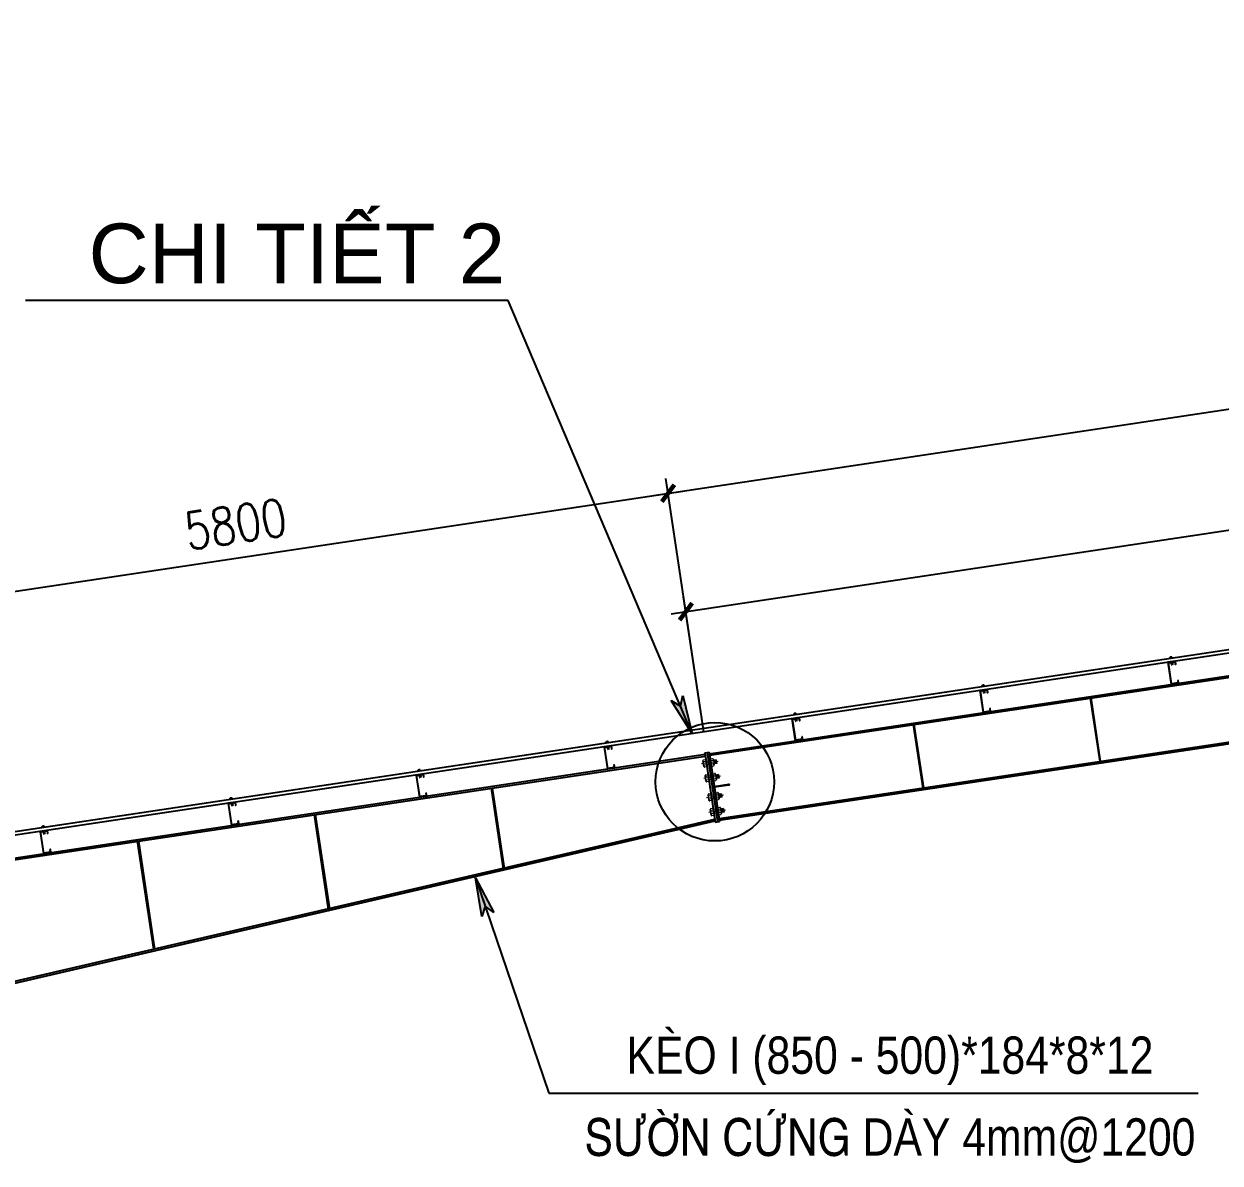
# Model space of a CAD drawing. Header units: inches. Extents: x 651127 to 1529722, y 768575 to 1021311.
# Drawn here: x 1008425 to 1016449, y 877877 to 885519 of the extents above; entities that cross this region are included whole.
import ezdxf
from ezdxf.enums import TextEntityAlignment as Align

# ---------------------------------------------------------------- set-up
doc = ezdxf.new("R2010")
doc.units = ezdxf.units.IN
doc.header["$LTSCALE"] = 1000
doc.header["$MEASUREMENT"] = 0
doc.linetypes.add('CENTER2', pattern=[1.125, 0.75, -0.125, 0.125, -0.125])
doc.layers.get('DEFPOINTS').update_dxf_attribs({"color": 8, "lineweight": 9})
for name, color, linetype in [('DWGshare.com_10', 7, 'Continuous'), ('DWGshare.com_12', 51, 'Continuous'), ('DWGshare.com_14', 7, 'Continuous'), ('DWGshare.com_2', 147, 'Continuous'), ('DWGshare.com_32', 253, 'Continuous'), ('DWGshare.com_34', 1, 'Continuous'), ('DWGshare.com_35', 9, 'Continuous'), ('DWGshare.com_39', 143, 'Continuous')]:
    doc.layers.add(name, color=color, linetype=linetype)
doc.layers.add('DWGshare.com_20', color=115, linetype='Continuous', lineweight=20)
doc.styles.add('DWGshare.com_1', font='VHELVCN.TTF')
doc.styles.add('DWGshare.com_4', font='romans.shx', dxfattribs={"width": 0.8})
doc.styles.add('DWGshare.com_6', font='VHELVEN.TTF')
doc.dimstyles.new('DWGshare.com_1', dxfattribs={"dimscale": 100, "dimtxt": 2.5, "dimasz": 1, "dimexe": 1, "dimexo": 1.5, "dimgap": 1, "dimtad": 1, "dimdec": 0, "dimzin": 0, "dimdsep": 46, "dimtxsty": 'DWGshare.com_4', "dimblk": 'DWGshare.com_1', "dimcen": 1.5, "dimdle": 1, "dimclrd": 256, "dimclre": 256, "dimclrt": 7, "dimadec": 0, "dimazin": 0, "dimtfac": 1, "dimtdec": 0, "dimtix": 1, "dimtmove": 2, "dimatfit": 3, "dimfxl": 1, "dimtolj": 1, "dimtzin": 0, "dimarcsym": 0})
doc.dimstyles.new('DWGshare.com_4', dxfattribs={"dimscale": 100, "dimtxt": 2.5, "dimasz": 2, "dimexe": 1, "dimexo": 1.5, "dimgap": 1, "dimtad": 1, "dimdec": 0, "dimlfac": 0.5, "dimzin": 0, "dimdsep": 46, "dimtxsty": 'DWGshare.com_4', "dimblk": 'DWGshare.com_6', "dimcen": 1.5, "dimdle": 1, "dimclrd": 256, "dimclre": 256, "dimclrt": 7, "dimadec": 0, "dimazin": 0, "dimtfac": 1, "dimtdec": 0, "dimtix": 1, "dimtmove": 2, "dimatfit": 3, "dimldrblk": 'DWGshare.com_6', "dimfxl": 1, "dimtolj": 1, "dimtzin": 0, "dimarcsym": 0})

# ---------------------------------------------------------------- blocks, each defined once
blk = doc.blocks.new('DWGshare.com_6')
at = {"linetype": 'CENTER2'}
blk.add_hatch(color=256, dxfattribs=at).paths.add_polyline_path([(-1.296, 0.216), (-1, 0), (-1.296, -0.216), (0, 0)])
blk.add_line((0, 0), (-1, 0), dxfattribs=at)
blk.add_lwpolyline([(-1.296, 0.216), (0, 0), (-1.296, -0.216), (-1, 0), (-1.296, 0.216)], dxfattribs=at)
blk = doc.blocks.new('DWGshare.com_1')
at = {"color": 0, "linetype": 'ByBlock', "const_width": 0.3}
blk.add_lwpolyline([(-0.5, -0.5), (0.5, 0.5)], dxfattribs=at)
blk = doc.blocks.new('*D238')
at = {"layer": 'DEFPOINTS', "color": 0, "transparency": 16777216}
for p in [(1033076.5, 885420.2), (1033338.9, 883670.7), (1013008.3, 880621.1)]:
    blk.add_point(p, dxfattribs=at)
at = {"layer": 'DWGshare.com_2', "lineweight": -2, "transparency": 16777216}
for p, q in [((1033316.6, 883819), (1033061.6, 885519.1)), ((1012647, 882355.8), (1033175.3, 885435.1)), ((1012986.1, 880769.4), (1012731.1, 882469.6))]:
    blk.add_line(p, q, dxfattribs=at)
at = {"layer": 'DWGshare.com_2', "lineweight": -2, "transparency": 16777216, "xscale": 100, "yscale": 100, "zscale": 100}
for p, rotation in [((1033076.5, 885420.2), 8.530765609948356), ((1012745.9, 882370.7), 188.5307656099484)]:
    blk.add_blockref('DWGshare.com_1', p, dxfattribs=dict(at, rotation=rotation))
at = {"layer": 'DWGshare.com_2', "color": 7, "transparency": 16777216, "insert": (1022877.8, 884118), "char_height": 250, "attachment_point": 5, "rotation": 8.53077, "style": 'DWGshare.com_4'}
blk.add_mtext('\\A1;20558', dxfattribs=at)
blk = doc.blocks.new('*D239')
at = {"layer": 'DEFPOINTS', "color": 0, "transparency": 16777216}
for p in [(1012745.9, 882370.7), (1013008.3, 880621.1), (1007272.5, 879760.7)]:
    blk.add_point(p, dxfattribs=at)
at = {"layer": 'DWGshare.com_2', "lineweight": -2, "transparency": 16777216}
for p, q in [((1012986.1, 880769.4), (1012731.1, 882469.6)), ((1006911.2, 881495.4), (1012844.8, 882385.5)), ((1007250.3, 879909.1), (1006995.2, 881609.2))]:
    blk.add_line(p, q, dxfattribs=at)
at = {"layer": 'DWGshare.com_2', "lineweight": -2, "transparency": 16777216, "xscale": 100, "yscale": 100, "zscale": 100}
for p, rotation in [((1012745.9, 882370.7), 8.530765609944718), ((1007010.1, 881510.3), 188.5307656099447)]:
    blk.add_blockref('DWGshare.com_1', p, dxfattribs=dict(at, rotation=rotation))
at = {"layer": 'DWGshare.com_2', "color": 7, "transparency": 16777216, "insert": (1009844.6, 882163), "char_height": 250, "attachment_point": 5, "rotation": 8.53077, "style": 'DWGshare.com_4'}
blk.add_mtext('\\A1;5800', dxfattribs=at)
blk = doc.blocks.new('*D263')
at = {"layer": 'DEFPOINTS', "color": 0, "transparency": 16777216}
for p in [(1021328.4, 882845.9), (1021427.2, 882187.3), (1012986.1, 880769.4)]:
    blk.add_point(p, dxfattribs=at)
at = {"layer": 'DWGshare.com_2', "lineweight": -2, "transparency": 16777216}
for p, q in [((1021404.9, 882335.6), (1021313.5, 882944.8)), ((1012766.2, 881561.5), (1021427.3, 882860.7)), ((1012963.8, 880917.8), (1012850.2, 881675.3))]:
    blk.add_line(p, q, dxfattribs=at)
at = {"layer": 'DWGshare.com_2', "lineweight": -2, "transparency": 16777216, "xscale": 100, "yscale": 100, "zscale": 100}
for p, rotation in [((1021328.4, 882845.9), 8.53076561066674), ((1012865, 881576.4), 188.5307656106667)]:
    blk.add_blockref('DWGshare.com_1', p, dxfattribs=dict(at, rotation=rotation))
at = {"layer": 'DWGshare.com_2', "color": 7, "transparency": 16777216, "insert": (1017063.3, 882433.6), "char_height": 250, "attachment_point": 5, "rotation": 8.53077, "style": 'DWGshare.com_4'}
blk.add_mtext('\\A1;8558', dxfattribs=at)

msp = doc.modelspace()

# ---------------------------------------------------------------- linework, layer by layer
at = {"layer": 'DWGshare.com_12'}
for p, q in [((1013022.2, 880623.2), (1021457.8, 881888.5)), ((1013023.7, 880613.3), (1021459.3, 881878.6)), ((1013087.5, 880188), (1021523.1, 881453.4)), ((1013088.9, 880178.1), (1021524.6, 881443.5)), ((1015577.1, 880996.3), (1015640.9, 880571)), ((1015581.1, 880996.9), (1015644.8, 880571.6)), ((1014390.4, 880818.3), (1014454.2, 880393)), ((1014394.3, 880818.9), (1014458.1, 880393.6)), ((1012993, 880628.9), (1013020.7, 880633.1)), ((1012993, 880628.9), (1013062.7, 880164.1)), ((1013006.9, 880631), (1013076.6, 880166.2)), ((1013020.7, 880633.1), (1013090.4, 880168.3)), ((1007272.5, 879760.7), (1012994.5, 880619)), ((1007286.5, 879750.7), (1012996.3, 880607.1)), ((1011641.3, 879850.7), (1011560.2, 880391.7)), ((1011649.1, 879852.5), (1011568.1, 880392.9)), ((1008122.5, 879041), (1013059.6, 880185)), ((1008122.5, 879028.7), (1013061.4, 880173.1)), ((1010468.4, 879580.8), (1010373.5, 880213.7)), ((1010476.2, 879582.6), (1010381.4, 880214.9)), ((1013062.7, 880164.1), (1013090.4, 880168.3)), ((1009295.4, 879310.9), (1009186.7, 880035.7)), ((1009303.3, 879312.7), (1009194.6, 880036.9))]:
    msp.add_line(p, q, dxfattribs=at)
at = {"layer": 'DWGshare.com_20'}
for p, q in [((1013082.4, 880571.5), (1012969.9, 880554.7)), ((1012985, 880538.2), (1012979.5, 880574.8)), ((1012984.1, 880581), (1012997.7, 880583.1)), ((1013045.1, 880578.1), (1012985.9, 880569.2)), ((1013048.6, 880554.3), (1012989.4, 880545.4)), ((1012998.9, 880589.4), (1012996.8, 880589.1)), ((1012996.8, 880589.1), (1013005.7, 880529.6)), ((1013007.9, 880529.9), (1012998.9, 880589.4)), ((1013026.6, 880593.6), (1013028.8, 880593.9)), ((1013035.5, 880534.1), (1013026.6, 880593.6)), ((1013028.8, 880593.9), (1013037.7, 880534.4)), ((1013029.7, 880587.9), (1013043.3, 880589.9)), ((1013049.5, 880585.3), (1013055, 880548.7)), ((1013069.4, 880581.7), (1013050.4, 880578.9)), ((1013073, 880558), (1013054, 880555.1)), ((1013054.9, 880579.5), (1013058.5, 880555.8)), ((1013060.9, 880580.4), (1013064.5, 880556.7)), ((1013065.5, 880581.1), (1013069, 880557.4)), ((1013069.4, 880581.7), (1013073, 880558)), ((1013097.3, 880472.6), (1012984.8, 880455.8)), ((1013004.8, 880535.6), (1012991.2, 880533.6)), ((1012999.8, 880439.3), (1012994.3, 880475.9)), ((1012998.9, 880482.1), (1013012.5, 880484.2)), ((1013059.9, 880479.2), (1013000.7, 880470.3)), ((1013007.9, 880529.9), (1013005.7, 880529.6)), ((1013013.8, 880490.5), (1013011.6, 880490.2)), ((1013011.6, 880490.2), (1013020.5, 880430.7)), ((1013022.7, 880431), (1013013.8, 880490.5)), ((1013035.5, 880534.1), (1013037.7, 880534.4)), ((1013036.8, 880540.4), (1013050.4, 880542.5)), ((1013041.5, 880494.7), (1013043.6, 880495)), ((1013050.4, 880435.2), (1013041.5, 880494.7)), ((1013043.6, 880495), (1013052.5, 880435.5)), ((1013044.5, 880489), (1013058.1, 880491)), ((1013064.3, 880486.4), (1013069.8, 880449.8)), ((1013084.3, 880482.8), (1013065.3, 880480)), ((1013069.8, 880480.6), (1013073.3, 880456.9)), ((1013075.7, 880481.5), (1013079.3, 880457.8)), ((1013080.3, 880482.2), (1013083.9, 880458.5)), ((1013084.3, 880482.8), (1013087.8, 880459.1)), ((1013063.4, 880455.4), (1013004.3, 880446.5)), ((1013019.6, 880436.7), (1013006, 880434.7)), ((1013022.7, 880431), (1013020.5, 880430.7)), ((1013050.4, 880435.2), (1013052.5, 880435.5)), ((1013051.6, 880441.5), (1013065.2, 880443.6)), ((1013087.8, 880459.1), (1013068.8, 880456.2)), ((1013116.5, 880344.1), (1013004.1, 880327.2)), ((1013019.1, 880310.7), (1013013.6, 880347.4)), ((1013018.2, 880353.6), (1013031.8, 880355.6)), ((1013079.2, 880350.6), (1013020, 880341.7)), ((1013082.7, 880326.9), (1013023.5, 880318)), ((1013038.9, 880308.2), (1013025.3, 880306.1)), ((1013033, 880362), (1013030.9, 880361.6)), ((1013030.9, 880361.6), (1013039.8, 880302.1)), ((1013042, 880302.5), (1013033, 880362)), ((1013060.7, 880366.1), (1013062.9, 880366.4)), ((1013069.7, 880306.6), (1013060.7, 880366.1)), ((1013062.9, 880366.4), (1013071.8, 880306.9)), ((1013063.8, 880360.4), (1013077.4, 880362.5)), ((1013069.7, 880306.6), (1013071.8, 880306.9)), ((1013070.9, 880313), (1013084.5, 880315)), ((1013083.6, 880357.9), (1013089.1, 880321.2)), ((1013103.6, 880354.3), (1013084.6, 880351.4)), ((1013107.1, 880330.5), (1013088.1, 880327.7)), ((1013089.1, 880352.1), (1013092.6, 880328.3)), ((1013095, 880353), (1013098.6, 880329.2)), ((1013099.6, 880353.7), (1013103.2, 880329.9)), ((1013103.6, 880354.3), (1013107.1, 880330.5)), ((1013131.4, 880245.2), (1013018.9, 880228.3)), ((1013034, 880211.8), (1013028.4, 880248.5)), ((1013033, 880254.7), (1013046.6, 880256.7)), ((1013094, 880251.7), (1013034.8, 880242.8)), ((1013097.6, 880228), (1013038.4, 880219.1)), ((1013042, 880302.5), (1013039.8, 880302.1)), ((1013047.9, 880263.1), (1013045.7, 880262.7)), ((1013045.7, 880262.7), (1013054.7, 880203.2)), ((1013056.8, 880203.6), (1013047.9, 880263.1)), ((1013075.6, 880267.2), (1013077.7, 880267.5)), ((1013084.5, 880207.7), (1013075.6, 880267.2)), ((1013077.7, 880267.5), (1013086.7, 880208.1)), ((1013078.6, 880261.5), (1013092.2, 880263.6)), ((1013098.4, 880259), (1013103.9, 880222.3)), ((1013118.4, 880255.4), (1013099.4, 880252.5)), ((1013121.9, 880231.6), (1013103, 880228.8)), ((1013103.9, 880253.2), (1013107.5, 880229.5)), ((1013109.8, 880254.1), (1013113.4, 880230.3)), ((1013114.4, 880254.8), (1013118, 880231)), ((1013118.4, 880255.4), (1013121.9, 880231.6)), ((1013053.7, 880209.3), (1013040.2, 880207.2)), ((1013056.8, 880203.6), (1013054.7, 880203.2)), ((1013084.5, 880207.7), (1013086.7, 880208.1)), ((1013085.8, 880214.1), (1013099.3, 880216.1))]:
    msp.add_line(p, q, dxfattribs=at)
for centre, start, end in [((1012984.9, 880575.6), 98.53077, 188.53077), ((1012985.1, 880574.6), 188.53077, 278.53077), ((1012986.7, 880563.8), 98.53077, 188.53077), ((1012988.6, 880550.8), 188.53077, 278.53077), ((1013044.1, 880584.5), 8.53077, 98.53077), ((1013044.2, 880583.4), 278.53077, 8.53077), ((1013045.9, 880572.7), 8.53077, 98.53077), ((1013047.8, 880559.7), 278.53077, 8.53077), ((1013049.4, 880548.9), 8.53077, 98.53077), ((1013049.6, 880547.8), 278.53077, 8.53077), ((1012990.2, 880540), 98.53077, 188.53077), ((1012990.4, 880539), 188.53077, 278.53077), ((1012999.7, 880476.8), 98.53077, 188.53077), ((1012999.9, 880475.7), 188.53077, 278.53077), ((1013001.5, 880464.9), 98.53077, 188.53077), ((1013058.9, 880485.6), 8.53077, 98.53077), ((1013059.1, 880484.6), 278.53077, 8.53077), ((1013060.7, 880473.8), 8.53077, 98.53077), ((1013003.4, 880451.9), 188.53077, 278.53077), ((1013005.1, 880441.2), 98.53077, 188.53077), ((1013005.2, 880440.1), 188.53077, 278.53077), ((1013062.6, 880460.8), 278.53077, 8.53077), ((1013064.3, 880450), 8.53077, 98.53077), ((1013064.4, 880449), 278.53077, 8.53077), ((1013019, 880348.2), 98.53077, 188.53077), ((1013019.2, 880347.1), 188.53077, 278.53077), ((1013020.8, 880336.3), 98.53077, 188.53077), ((1013022.7, 880323.4), 188.53077, 278.53077), ((1013024.4, 880312.6), 98.53077, 188.53077), ((1013024.5, 880311.5), 188.53077, 278.53077), ((1013078.2, 880357.1), 8.53077, 98.53077), ((1013078.4, 880356), 278.53077, 8.53077), ((1013080, 880345.2), 8.53077, 98.53077), ((1013081.9, 880332.3), 278.53077, 8.53077), ((1013083.5, 880321.5), 8.53077, 98.53077), ((1013083.7, 880320.4), 278.53077, 8.53077), ((1013033.8, 880249.3), 98.53077, 188.53077), ((1013034, 880248.2), 188.53077, 278.53077), ((1013035.6, 880237.4), 98.53077, 188.53077), ((1013093, 880258.2), 8.53077, 98.53077), ((1013093.2, 880257.1), 278.53077, 8.53077), ((1013094.8, 880246.3), 8.53077, 98.53077), ((1013096.8, 880233.4), 278.53077, 8.53077), ((1013098.4, 880222.6), 8.53077, 98.53077), ((1013037.6, 880224.5), 188.53077, 278.53077), ((1013039.2, 880213.7), 98.53077, 188.53077), ((1013039.3, 880212.6), 188.53077, 278.53077), ((1013098.5, 880221.5), 278.53077, 8.53077)]:
    msp.add_arc(centre, 5.45, start, end, dxfattribs=at)
at = {"layer": 'DWGshare.com_32', "ltscale": 0.9}
for points in [[(1016164.5, 881114.7), (1016167.1, 881097.9), (1016123.5, 881091.4), (1016102.2, 881233.8), (1016145.7, 881240.3), (1016148.2, 881223.5), (1016151.2, 881224), (1016148.2, 881243.7), (1016098.8, 881236.3), (1016121, 881088), (1016170.5, 881095.4), (1016167.5, 881115.2)], [(1014903.6, 880925.6), (1014906.2, 880908.8), (1014862.6, 880902.3), (1014841.3, 881044.7), (1014884.8, 881051.2), (1014887.3, 881034.4), (1014890.3, 881034.8), (1014887.3, 881054.6), (1014837.9, 881047.2), (1014860.1, 880898.9), (1014909.6, 880906.3), (1014906.6, 880926)], [(1013642.7, 880736.5), (1013645.3, 880719.7), (1013601.7, 880713.1), (1013580.4, 880855.5), (1013623.9, 880862.1), (1013626.4, 880845.3), (1013629.4, 880845.7), (1013626.4, 880865.5), (1013577, 880858.1), (1013599.2, 880709.7), (1013648.7, 880717.1), (1013645.7, 880736.9)], [(1012381.8, 880547.3), (1012384.4, 880530.5), (1012340.9, 880524), (1012319.5, 880666.4), (1012363, 880672.9), (1012365.5, 880656.1), (1012368.5, 880656.6), (1012365.5, 880676.3), (1012316.1, 880668.9), (1012338.3, 880520.6), (1012387.8, 880528), (1012384.8, 880547.8)], [(1011121, 880358.2), (1011123.5, 880341.4), (1011080, 880334.9), (1011058.6, 880477.3), (1011102.1, 880483.8), (1011104.6, 880467), (1011107.6, 880467.4), (1011104.6, 880487.2), (1011055.2, 880479.8), (1011077.4, 880331.4), (1011126.9, 880338.9), (1011123.9, 880358.6)], [(1013027.4, 880399.5), (1013027.4, 880399.5), (1013028.3, 880393.5), (1013028.3, 880393.5)], [(1013055.1, 880403.6), (1013154, 880418.5), (1013154.9, 880412.5), (1013056, 880397.7)], [(1009860.1, 880169.1), (1009862.6, 880152.3), (1009819.1, 880145.7), (1009797.7, 880288.1), (1009841.2, 880294.7), (1009843.7, 880277.8), (1009846.7, 880278.3), (1009843.7, 880298.1), (1009794.3, 880290.7), (1009816.5, 880142.3), (1009866, 880149.7), (1009863, 880169.5)], [(1008599.2, 879979.9), (1008601.7, 879963.1), (1008558.2, 879956.6), (1008536.8, 880099), (1008580.3, 880105.5), (1008582.8, 880088.7), (1008585.8, 880089.2), (1008582.8, 880108.9), (1008533.4, 880101.5), (1008555.7, 879953.2), (1008605.1, 879960.6), (1008602.1, 879980.4)]]:
    msp.add_lwpolyline(points, close=True, dxfattribs=at)
at = {"layer": 'DWGshare.com_34', "ltscale": 100}
msp.add_circle((1013059.3, 880434.9), 397.4, dxfattribs=at)
at = {"layer": 'DWGshare.com_35'}
for p, q in [((1016113.4, 881264.8), (1016112.7, 881269.5)), ((1016114.2, 881270.4), (1016123.4, 881271.8)), ((1016116, 881270), (1016116.7, 881265.3)), ((1016121.9, 881270.9), (1016122.6, 881266.2)), ((1016125.2, 881271.4), (1016125.9, 881266.7)), ((1016126.6, 881266.8), (1016112.7, 881264.7)), ((1016112.8, 881264), (1016112.7, 881264.7)), ((1016126.7, 881266.1), (1016112.8, 881264)), ((1016125.1, 881265.6), (1016114.4, 881264)), ((1016114.4, 881264.2), (1016114.4, 881264)), ((1016128.5, 881237.3), (1016119.8, 881234.3)), ((1016119.8, 881236.3), (1016120.3, 881236)), ((1016119.8, 881234.3), (1016120.4, 881235.2)), ((1016119.8, 881234.3), (1016120.6, 881233.7)), ((1016128.8, 881235), (1016120.1, 881232.1)), ((1016120.1, 881232.1), (1016120.7, 881232.9)), ((1016120.1, 881232.1), (1016120.9, 881231.5)), ((1016120.3, 881236), (1016120.4, 881235.2)), ((1016125.9, 881237.2), (1016120.4, 881235.2)), ((1016127.8, 881236.4), (1016120.6, 881233.7)), ((1016120.6, 881233.7), (1016120.7, 881232.9)), ((1016128, 881235.6), (1016120.7, 881232.9)), ((1016128.2, 881234.2), (1016120.9, 881231.5)), ((1016120.9, 881231.5), (1016122.3, 881222.5)), ((1016122.3, 881222.5), (1016126.6, 881219.3)), ((1016125.1, 881265.8), (1016125.1, 881265.6)), ((1016126.6, 881266.8), (1016126.7, 881266.1)), ((1016127.2, 881232.3), (1016126.6, 881219.3)), ((1016129.8, 881223.6), (1016126.6, 881219.3)), ((1016128.6, 881223.5), (1016126.6, 881219.3)), ((1016127.2, 881232.3), (1016128.3, 881233.1)), ((1016128.8, 881232.8), (1016127.2, 881232.3)), ((1016127.2, 881232.3), (1016128.6, 881223.5)), ((1016127.2, 881232.3), (1016128.5, 881232.3)), ((1016128.5, 881237.3), (1016127.8, 881236.4)), ((1016127.8, 881236.4), (1016128, 881235.6)), ((1016128.8, 881235), (1016128, 881235.6)), ((1016128.5, 881237.3), (1016128.1, 881237.5)), ((1016128.8, 881235), (1016128.2, 881234.2)), ((1016128.2, 881234.2), (1016128.3, 881233.1)), ((1016128.8, 881232.8), (1016128.3, 881233.1)), ((1016128.8, 881232.8), (1016128.5, 881232.3)), ((1016128.5, 881232.3), (1016129.8, 881223.6)), ((1016129.8, 881223.6), (1016128.6, 881223.5)), ((1014852.5, 881075.7), (1014851.8, 881080.4)), ((1014865.7, 881077.7), (1014851.8, 881075.6)), ((1014851.9, 881074.8), (1014851.8, 881075.6)), ((1014865.8, 881076.9), (1014851.9, 881074.8)), ((1014853.4, 881081.3), (1014862.5, 881082.7)), ((1014864.2, 881076.4), (1014853.5, 881074.8)), ((1014853.5, 881075.1), (1014853.5, 881074.8)), ((1014855.1, 881080.9), (1014855.8, 881076.2)), ((1014867.6, 881048.1), (1014858.9, 881045.2)), ((1014858.9, 881047.2), (1014859.4, 881046.8)), ((1014858.9, 881045.2), (1014859.5, 881046)), ((1014858.9, 881045.2), (1014859.7, 881044.6)), ((1014867.9, 881045.9), (1014859.2, 881043)), ((1014859.2, 881043), (1014859.8, 881043.8)), ((1014859.2, 881043), (1014860.1, 881042.4)), ((1014859.4, 881046.8), (1014859.5, 881046)), ((1014865, 881048.1), (1014859.5, 881046)), ((1014867, 881047.3), (1014859.7, 881044.6)), ((1014859.7, 881044.6), (1014859.8, 881043.8)), ((1014867.1, 881046.5), (1014859.8, 881043.8)), ((1014867.3, 881045.1), (1014860.1, 881042.4)), ((1014860.1, 881042.4), (1014861.4, 881033.4)), ((1014861, 881081.7), (1014861.7, 881077.1)), ((1014861.4, 881033.4), (1014865.7, 881030.2)), ((1014864.2, 881076.7), (1014864.2, 881076.4)), ((1014864.3, 881082.2), (1014865, 881077.6)), ((1014865.7, 881077.7), (1014865.8, 881076.9)), ((1014866.4, 881043.1), (1014865.7, 881030.2)), ((1014868.9, 881034.5), (1014865.7, 881030.2)), ((1014867.7, 881034.3), (1014865.7, 881030.2)), ((1014866.4, 881043.1), (1014867.4, 881044)), ((1014867.9, 881043.7), (1014866.4, 881043.1)), ((1014866.4, 881043.1), (1014867.6, 881043.2)), ((1014866.4, 881043.1), (1014867.7, 881034.3)), ((1014867.6, 881048.1), (1014867, 881047.3)), ((1014867, 881047.3), (1014867.1, 881046.5)), ((1014867.9, 881045.9), (1014867.1, 881046.5)), ((1014867.6, 881048.1), (1014867.2, 881048.4)), ((1014867.9, 881045.9), (1014867.3, 881045.1)), ((1014867.3, 881045.1), (1014867.4, 881044)), ((1014867.9, 881043.7), (1014867.4, 881044)), ((1014867.9, 881043.7), (1014867.6, 881043.2)), ((1014867.6, 881043.2), (1014868.9, 881034.5)), ((1014868.9, 881034.5), (1014867.7, 881034.3)), ((1013591.6, 880886.6), (1013590.9, 880891.2)), ((1013604.8, 880888.5), (1013590.9, 880886.4)), ((1013591, 880885.7), (1013590.9, 880886.4)), ((1013604.9, 880887.8), (1013591, 880885.7)), ((1013592.5, 880892.2), (1013601.6, 880893.5)), ((1013603.3, 880887.3), (1013592.6, 880885.7)), ((1013592.6, 880885.9), (1013592.6, 880885.7)), ((1013594.2, 880891.7), (1013594.9, 880887.1)), ((1013600.1, 880892.6), (1013600.8, 880887.9)), ((1013603.3, 880887.6), (1013603.3, 880887.3)), ((1013603.4, 880893.1), (1013604.1, 880888.4)), ((1013604.8, 880888.5), (1013604.9, 880887.8)), ((1013606.7, 880859), (1013598, 880856.1)), ((1013598, 880858), (1013598.5, 880857.7)), ((1013598, 880856.1), (1013598.6, 880856.9)), ((1013598, 880856.1), (1013598.8, 880855.5)), ((1013607, 880856.8), (1013598.3, 880853.8)), ((1013598.3, 880853.8), (1013598.9, 880854.7)), ((1013598.3, 880853.8), (1013599.2, 880853.2)), ((1013598.5, 880857.7), (1013598.6, 880856.9)), ((1013604.1, 880859), (1013598.6, 880856.9)), ((1013606.1, 880858.2), (1013598.8, 880855.5)), ((1013598.8, 880855.5), (1013598.9, 880854.7)), ((1013606.2, 880857.4), (1013598.9, 880854.7)), ((1013606.4, 880855.9), (1013599.2, 880853.2)), ((1013599.2, 880853.2), (1013600.5, 880844.2)), ((1013600.5, 880844.2), (1013604.8, 880841.1)), ((1013605.5, 880854), (1013604.8, 880841.1)), ((1013608, 880845.4), (1013604.8, 880841.1)), ((1013606.8, 880845.2), (1013604.8, 880841.1)), ((1013605.5, 880854), (1013606.6, 880854.9)), ((1013607, 880854.5), (1013605.5, 880854)), ((1013605.5, 880854), (1013606.8, 880845.2)), ((1013605.5, 880854), (1013606.7, 880854)), ((1013606.7, 880859), (1013606.1, 880858.2)), ((1013606.1, 880858.2), (1013606.2, 880857.4)), ((1013607, 880856.8), (1013606.2, 880857.4)), ((1013606.7, 880859), (1013606.3, 880859.3)), ((1013607, 880856.8), (1013606.4, 880855.9)), ((1013606.4, 880855.9), (1013606.6, 880854.9)), ((1013607, 880854.5), (1013606.6, 880854.9)), ((1013607, 880854.5), (1013606.7, 880854)), ((1013606.7, 880854), (1013608, 880845.4)), ((1013608, 880845.4), (1013606.8, 880845.2)), ((1012330.7, 880697.4), (1012330, 880702.1)), ((1012343.9, 880699.4), (1012330, 880697.3)), ((1012330.1, 880696.6), (1012330, 880697.3)), ((1012344, 880698.7), (1012330.1, 880696.6)), ((1012331.6, 880703), (1012340.7, 880704.4)), ((1012331.7, 880696.8), (1012331.8, 880696.6)), ((1012342.4, 880698.2), (1012331.8, 880696.6)), ((1012333.3, 880702.6), (1012334, 880697.9)), ((1012345.8, 880669.9), (1012337.1, 880666.9)), ((1012337.1, 880668.9), (1012337.6, 880668.6)), ((1012337.1, 880666.9), (1012337.7, 880667.8)), ((1012337.1, 880666.9), (1012337.9, 880666.3)), ((1012346.1, 880667.6), (1012337.4, 880664.7)), ((1012337.4, 880664.7), (1012338.1, 880665.5)), ((1012337.4, 880664.7), (1012338.3, 880664.1)), ((1012337.6, 880668.6), (1012337.7, 880667.8)), ((1012343.2, 880669.8), (1012337.7, 880667.8)), ((1012345.2, 880669), (1012337.9, 880666.3)), ((1012337.9, 880666.3), (1012338.1, 880665.5)), ((1012345.3, 880668.2), (1012338.1, 880665.5)), ((1012345.5, 880666.8), (1012338.3, 880664.1)), ((1012338.3, 880664.1), (1012339.6, 880655.1)), ((1012339.2, 880703.5), (1012339.9, 880698.8)), ((1012339.6, 880655.1), (1012343.9, 880651.9)), ((1012342.4, 880698.4), (1012342.4, 880698.2)), ((1012342.5, 880704), (1012343.2, 880699.3)), ((1012343.9, 880699.4), (1012344, 880698.7)), ((1012344.6, 880664.9), (1012343.9, 880651.9)), ((1012347.1, 880656.2), (1012343.9, 880651.9)), ((1012345.9, 880656.1), (1012343.9, 880651.9)), ((1012344.6, 880664.9), (1012345.7, 880665.7)), ((1012346.1, 880665.4), (1012344.6, 880664.9)), ((1012344.6, 880664.9), (1012345.9, 880656.1)), ((1012344.6, 880664.9), (1012345.8, 880664.9)), ((1012345.8, 880669.9), (1012345.2, 880669)), ((1012345.2, 880669), (1012345.3, 880668.2)), ((1012346.1, 880667.6), (1012345.3, 880668.2)), ((1012345.8, 880669.9), (1012345.4, 880670.1)), ((1012346.1, 880667.6), (1012345.5, 880666.8)), ((1012345.5, 880666.8), (1012345.7, 880665.7)), ((1012346.1, 880665.4), (1012345.7, 880665.7)), ((1012346.1, 880665.4), (1012345.8, 880664.9)), ((1012345.8, 880664.9), (1012347.1, 880656.2)), ((1012347.1, 880656.2), (1012345.9, 880656.1)), ((1011069.8, 880508.3), (1011069.1, 880513)), ((1011083, 880510.3), (1011069.1, 880508.2)), ((1011069.2, 880507.4), (1011069.1, 880508.2)), ((1011083.1, 880509.5), (1011069.2, 880507.4)), ((1011070.7, 880513.9), (1011079.8, 880515.3)), ((1011070.8, 880507.7), (1011070.9, 880507.4)), ((1011081.5, 880509), (1011070.9, 880507.4)), ((1011072.4, 880513.5), (1011073.1, 880508.8)), ((1011084.9, 880480.7), (1011076.2, 880477.8)), ((1011076.2, 880479.8), (1011076.7, 880479.4)), ((1011076.2, 880477.8), (1011076.8, 880478.6)), ((1011076.2, 880477.8), (1011077, 880477.2)), ((1011085.2, 880478.5), (1011076.6, 880475.6)), ((1011076.6, 880475.6), (1011077.2, 880476.4)), ((1011076.6, 880475.6), (1011077.4, 880475)), ((1011076.7, 880479.4), (1011076.8, 880478.6)), ((1011082.3, 880480.7), (1011076.8, 880478.6)), ((1011084.3, 880479.9), (1011077, 880477.2)), ((1011077, 880477.2), (1011077.2, 880476.4)), ((1011084.4, 880479.1), (1011077.2, 880476.4)), ((1011084.6, 880477.7), (1011077.4, 880475)), ((1011077.4, 880475), (1011078.7, 880466)), ((1011078.3, 880514.3), (1011079, 880509.7)), ((1011081.5, 880509.3), (1011081.5, 880509)), ((1011081.6, 880514.8), (1011082.3, 880510.2)), ((1011083, 880510.3), (1011083.1, 880509.5)), ((1011083.7, 880475.7), (1011083, 880462.8)), ((1011086.2, 880467.1), (1011083, 880462.8)), ((1011085, 880466.9), (1011083, 880462.8)), ((1011083.7, 880475.7), (1011084.8, 880476.6)), ((1011085.3, 880476.3), (1011083.7, 880475.7)), ((1011083.7, 880475.7), (1011084.9, 880475.8)), ((1011083.7, 880475.7), (1011085, 880466.9)), ((1011084.9, 880480.7), (1011084.3, 880479.9)), ((1011084.3, 880479.9), (1011084.4, 880479.1)), ((1011085.2, 880478.5), (1011084.4, 880479.1)), ((1011084.9, 880480.7), (1011084.5, 880481)), ((1011085.2, 880478.5), (1011084.6, 880477.7)), ((1011084.6, 880477.7), (1011084.8, 880476.6)), ((1011085.3, 880476.3), (1011084.8, 880476.6)), ((1011085.3, 880476.3), (1011084.9, 880475.8)), ((1011084.9, 880475.8), (1011086.2, 880467.1)), ((1011086.2, 880467.1), (1011085, 880466.9)), ((1011078.7, 880466), (1011083, 880462.8)), ((1009808.9, 880319.2), (1009808.2, 880323.8)), ((1009822.1, 880321.1), (1009808.2, 880319)), ((1009808.3, 880318.3), (1009808.2, 880319)), ((1009822.2, 880320.4), (1009808.3, 880318.3)), ((1009809.8, 880324.8), (1009818.9, 880326.1)), ((1009809.9, 880318.5), (1009810, 880318.3)), ((1009820.7, 880319.9), (1009810, 880318.3)), ((1009811.5, 880324.3), (1009812.2, 880319.7)), ((1009817.4, 880325.2), (1009818.1, 880320.5)), ((1009820.6, 880320.1), (1009820.7, 880319.9)), ((1009820.7, 880325.7), (1009821.4, 880321)), ((1009822.1, 880321.1), (1009822.2, 880320.4)), ((1009824, 880291.6), (1009815.3, 880288.7)), ((1009815.3, 880290.6), (1009815.8, 880290.3)), ((1009815.3, 880288.7), (1009815.9, 880289.5)), ((1009815.3, 880288.7), (1009816.1, 880288.1)), ((1009824.3, 880289.4), (1009815.7, 880286.4)), ((1009815.7, 880286.4), (1009816.3, 880287.3)), ((1009815.7, 880286.4), (1009816.5, 880285.8)), ((1009815.8, 880290.3), (1009815.9, 880289.5)), ((1009821.4, 880291.5), (1009815.9, 880289.5)), ((1009823.4, 880290.8), (1009816.1, 880288.1)), ((1009816.1, 880288.1), (1009816.3, 880287.3)), ((1009823.5, 880290), (1009816.3, 880287.3)), ((1009823.7, 880288.5), (1009816.5, 880285.8)), ((1009816.5, 880285.8), (1009817.8, 880276.8)), ((1009817.8, 880276.8), (1009822.1, 880273.7)), ((1009822.8, 880286.6), (1009822.1, 880273.7)), ((1009825.3, 880278), (1009822.1, 880273.7)), ((1009824.1, 880277.8), (1009822.1, 880273.7)), ((1009822.8, 880286.6), (1009823.9, 880287.5)), ((1009824.4, 880287.1), (1009822.8, 880286.6)), ((1009822.8, 880286.6), (1009824.1, 880277.8)), ((1009822.8, 880286.6), (1009824, 880286.6)), ((1009824, 880291.6), (1009823.4, 880290.8)), ((1009823.4, 880290.8), (1009823.5, 880290)), ((1009824.3, 880289.4), (1009823.5, 880290)), ((1009824, 880291.6), (1009823.6, 880291.9)), ((1009824.3, 880289.4), (1009823.7, 880288.5)), ((1009823.7, 880288.5), (1009823.9, 880287.5)), ((1009824.4, 880287.1), (1009823.9, 880287.5)), ((1009824.4, 880287.1), (1009824, 880286.6)), ((1009824, 880286.6), (1009825.3, 880278)), ((1009825.3, 880278), (1009824.1, 880277.8)), ((1008548, 880130), (1008547.3, 880134.7)), ((1008561.2, 880132), (1008547.3, 880129.9)), ((1008547.4, 880129.2), (1008547.3, 880129.9)), ((1008561.3, 880131.3), (1008547.4, 880129.2)), ((1008548.9, 880135.6), (1008558, 880137)), ((1008549, 880129.4), (1008549.1, 880129.2)), ((1008559.8, 880130.8), (1008549.1, 880129.2)), ((1008550.6, 880135.2), (1008551.3, 880130.5)), ((1008563.1, 880102.5), (1008554.4, 880099.5)), ((1008554.4, 880101.5), (1008554.9, 880101.1)), ((1008554.4, 880099.5), (1008555, 880100.4)), ((1008554.4, 880099.5), (1008555.2, 880098.9)), ((1008563.4, 880100.2), (1008554.8, 880097.3)), ((1008554.8, 880097.3), (1008555.4, 880098.1)), ((1008554.8, 880097.3), (1008555.6, 880096.7)), ((1008554.9, 880101.1), (1008555, 880100.4)), ((1008560.6, 880102.4), (1008555, 880100.4)), ((1008562.5, 880101.6), (1008555.2, 880098.9)), ((1008555.2, 880098.9), (1008555.4, 880098.1)), ((1008562.6, 880100.8), (1008555.4, 880098.1)), ((1008562.8, 880099.4), (1008555.6, 880096.7)), ((1008555.6, 880096.7), (1008556.9, 880087.7)), ((1008556.5, 880136.1), (1008557.2, 880131.4)), ((1008556.9, 880087.7), (1008561.2, 880084.5)), ((1008559.7, 880131), (1008559.8, 880130.8)), ((1008559.8, 880136.6), (1008560.5, 880131.9)), ((1008561.2, 880132), (1008561.3, 880131.3)), ((1008561.9, 880097.5), (1008561.2, 880084.5)), ((1008564.4, 880088.8), (1008561.2, 880084.5)), ((1008563.2, 880088.7), (1008561.2, 880084.5)), ((1008561.9, 880097.5), (1008563, 880098.3)), ((1008563.5, 880098), (1008561.9, 880097.5)), ((1008561.9, 880097.5), (1008563.2, 880088.7)), ((1008561.9, 880097.5), (1008563.1, 880097.5)), ((1008563.1, 880102.5), (1008562.5, 880101.6)), ((1008562.5, 880101.6), (1008562.6, 880100.8)), ((1008563.4, 880100.2), (1008562.6, 880100.8)), ((1008563.1, 880102.5), (1008562.7, 880102.7)), ((1008563.4, 880100.2), (1008562.8, 880099.4)), ((1008562.8, 880099.4), (1008563, 880098.3)), ((1008563.5, 880098), (1008563, 880098.3)), ((1008563.5, 880098), (1008563.1, 880097.5)), ((1008563.1, 880097.5), (1008564.4, 880088.8)), ((1008564.4, 880088.8), (1008563.2, 880088.7))]:
    msp.add_line(p, q, dxfattribs=at)
for centre, radius, start, end in [((1016114.6, 881268.1), 2.34, 53.04127, 144.02026), ((1016115.9, 881270.7), 2.703e-13, 312.87686, 306.74398), ((1016119.8, 881264.6), 6.58, 71.85233, 125.20921), ((1016123.7, 881269.5), 2.34, 53.04127, 144.02026), ((1014853.7, 881079), 2.34, 53.04127, 144.02026), ((1014855, 881081.6), 2.703e-13, 312.87686, 306.74398), ((1014858.9, 881075.5), 6.58, 71.85233, 125.20921), ((1014862.9, 881080.4), 2.34, 53.04127, 144.02026), ((1013592.8, 880889.9), 2.34, 53.04127, 144.02026), ((1013594.1, 880892.4), 2.703e-13, 312.87686, 306.74398), ((1013598, 880886.3), 6.58, 71.85233, 125.20921), ((1013602, 880891.2), 2.34, 53.04127, 144.02026), ((1012331.9, 880700.7), 2.34, 53.04127, 144.02026), ((1012333.2, 880703.3), 2.703e-13, 312.87686, 306.74398), ((1012337.1, 880697.2), 6.58, 71.85233, 125.20921), ((1012341.1, 880702.1), 2.34, 53.04127, 144.02026), ((1011071, 880511.6), 2.34, 53.04127, 144.02026), ((1011072.3, 880514.2), 2.703e-13, 312.87686, 306.74398), ((1011076.2, 880508.1), 6.58, 71.85233, 125.20921), ((1011080.2, 880513), 2.34, 53.04127, 144.02026), ((1009810.1, 880322.5), 2.34, 53.04127, 144.02026), ((1009811.4, 880325), 2.703e-13, 312.87686, 306.74398), ((1009815.3, 880318.9), 6.58, 71.85233, 125.20921), ((1009819.3, 880323.8), 2.34, 53.04127, 144.02026), ((1008549.2, 880133.3), 2.34, 53.04127, 144.02026), ((1008550.5, 880135.9), 2.703e-13, 312.87686, 306.74398), ((1008554.4, 880129.8), 6.58, 71.85233, 125.20921), ((1008558.4, 880134.7), 2.34, 53.04127, 144.02026)]:
    msp.add_arc(centre, radius, start, end, dxfattribs=at)
for points in [[(1016127.2, 881232.3), (1016126.8, 881232.5), (1016125.2, 881233.5), (1016122.1, 881231.7), (1016121.5, 881228.8), (1016121.6, 881227.3), (1016121.7, 881226.7)], [(1014866.4, 881043.1), (1014865.9, 881043.4), (1014864.3, 881044.4), (1014861.2, 881042.5), (1014860.6, 881039.7), (1014860.7, 881038.1), (1014860.8, 881037.5)], [(1013605.5, 880854), (1013605, 880854.3), (1013603.4, 880855.2), (1013600.3, 880853.4), (1013599.8, 880850.5), (1013599.8, 880849), (1013599.9, 880848.4)], [(1012344.6, 880664.9), (1012344.1, 880665.1), (1012342.5, 880666.1), (1012339.4, 880664.3), (1012338.9, 880661.4), (1012339, 880659.9), (1012339, 880659.3)], [(1011083.7, 880475.7), (1011083.2, 880476), (1011081.6, 880477), (1011078.5, 880475.1), (1011078, 880472.3), (1011078.1, 880470.7), (1011078.1, 880470.1)], [(1009822.8, 880286.6), (1009822.3, 880286.9), (1009820.7, 880287.8), (1009817.6, 880286), (1009817.1, 880283.1), (1009817.2, 880281.6), (1009817.2, 880281)], [(1008561.9, 880097.5), (1008561.4, 880097.7), (1008559.8, 880098.7), (1008556.7, 880096.8), (1008556.2, 880094), (1008556.3, 880092.5), (1008556.3, 880091.9)]]:
    msp.add_open_spline(points, degree=3, knots=[0, 0, 0, 0, 1.523162, 5.467541, 8.216002, 10.013892, 10.013892, 10.013892, 10.013892], dxfattribs=at)
at = {"layer": 'DWGshare.com_39'}
msp.add_lwpolyline([(1007140.2, 879917.8), (1038080.8, 884558.9), (1038084.5, 884534.2), (1007143.9, 879893.1)], close=True, dxfattribs=at)

# ---------------------------------------------------------------- texts
at = {"layer": 'DWGshare.com_10', "style": 'DWGshare.com_1'}
for s, p in [('KEØO I (850 - 500)*184*8*12', (1014234.3, 878595.6)), ('SÖÔØN CÖÙNG DAØY 4mm@1200', (1014234.3, 878059.3))]:
    msp.add_text(s, height=250, dxfattribs=at).set_placement(p, align=Align.MIDDLE)
at = {"layer": 'DWGshare.com_14', "style": 'DWGshare.com_6'}
msp.add_text('CHI TIEÁT 2', height=400, dxfattribs=at).set_placement((1010255.3, 884037.1), align=Align.MIDDLE)

# ---------------------------------------------------------------- dimensions: what is measured, and where the dimension line sits
at = {"layer": 'DWGshare.com_2'}
for p1, p2, picture, middle in [((1013008.3, 880621.1), (1033338.9, 883670.7), '*D238', (1022877.8, 884118)), ((1007272.5, 879760.7), (1013008.3, 880621.1), '*D239', (1009844.6, 882163))]:
    dim = msp.add_aligned_dim(p1=p1, p2=p2, distance=1769.1, dimstyle='DWGshare.com_1', dxfattribs=at)
    dim.commit()
    dim.dimension.update_dxf_attribs({"geometry": picture, "text_midpoint": middle})
dim = msp.add_linear_dim(base=(1021328.4, 882845.9), p1=(1012986.1, 880769.4), p2=(1021427.2, 882187.3), angle=8.53077, dimstyle='DWGshare.com_1', dxfattribs=at)
dim.commit()
dim.dimension.update_dxf_attribs({"geometry": '*D263', "text_midpoint": (1017063.3, 882433.6)})

# ---------------------------------------------------------------- leaders
for points in [[(1012906.7, 880757.5), (1011673.8, 883664.7), (1008436.2, 883664.7)], [(1011453, 879789.9), (1011946.3, 878345), (1016300.7, 878345)]]:
    msp.add_leader(points, dimstyle='DWGshare.com_4', dxfattribs=at)

doc.saveas('drawing.dxf')
